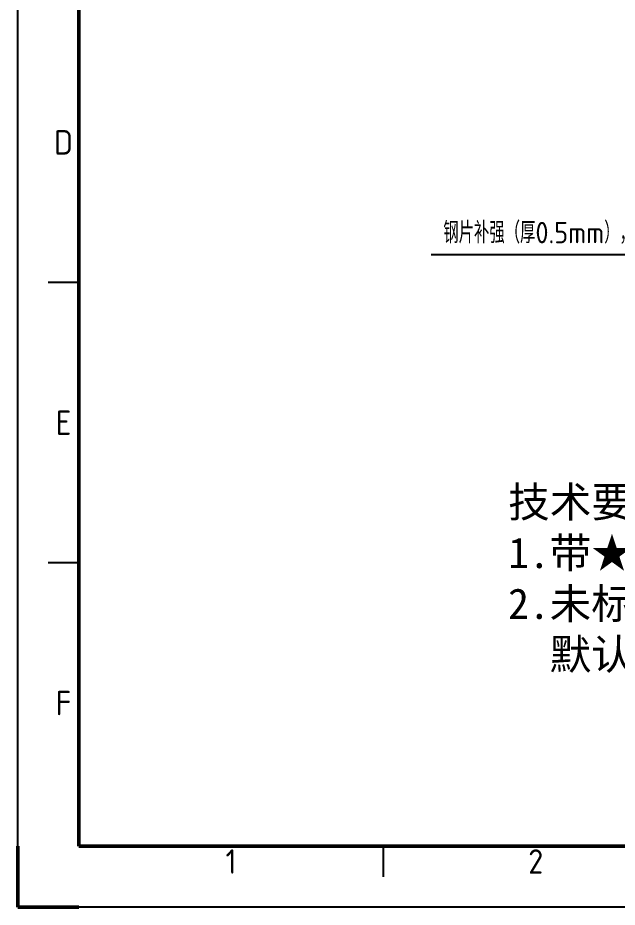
# Model space of a CAD drawing. Header units: millimetres. Extents: x 0 to 210, y 0 to 148.
# Drawn here: x 0 to 49.2, y 0 to 73 of the extents above; entities that cross this region are included whole.
import ezdxf
from ezdxf.enums import TextEntityAlignment as Align

# ---------------------------------------------------------------- set-up
doc = ezdxf.new("R2010")
doc.units = ezdxf.units.MM
doc.header["$LTSCALE"] = 0.5
for name, color, linetype, lineweight in [('AM_0', 7, 'Continuous', 50), ('AM_5', 3, 'Continuous', 25), ('AM_6', 2, 'Continuous', 35), ('AM_BOR', 7, 'Continuous', 50)]:
    doc.layers.add(name, color=color, linetype=linetype, lineweight=lineweight)
doc.styles.add('ACGBTS', font='isocp.shx', dxfattribs={"bigfont": 'gbcbig.shx'})
doc.styles.get("Standard").update_dxf_attribs({"font": 'ISOCP.SHX', "bigfont": 'gbcbig.shx'})

# ---------------------------------------------------------------- blocks, each defined once
blk = doc.blocks.new('GB_A3')
for p, q in [((10, 287), (10, 10)), ((10, 10), (410, 10))]:
    blk.add_line(p, q)
at = {"layer": 'AM_BOR', "color": 1, "lineweight": 25}
for p, q in [((0, 0), (0, 297)), ((10, 102.5), (5, 102.5)), ((10, 56.5), (5, 56.5)), ((60, 5), (60, 10)), ((420, 0), (0, 0))]:
    blk.add_line(p, q, dxfattribs=at)
at = {"layer": 'AM_BOR'}
for q in [(0, 10), (10, 0)]:
    blk.add_line((0, 0), q, dxfattribs=at)
at = {"layer": 'AM_BOR', "color": 1, "lineweight": 25, "style": 'ACGBTS'}
for s, p in [('D', (7.5, 125.5)), ('E', (7.5, 79.5)), ('F', (7.5, 33.5)), ('1', (35, 7.5)), ('2', (85, 7.5))]:
    blk.add_text(s, height=4, dxfattribs=at).set_placement(p, align=Align.MIDDLE)
blk = doc.blocks.new('*S7148')
at = {"layer": 'AM_5'}
for p, q in [((67.534, 53.537), (77.686, 62.003)), ((33.918, 53.537), (67.534, 53.537))]:
    blk.add_line(p, q, dxfattribs=at)
at = {"layer": 'AM_5', "linetype": 'Continuous'}
blk.add_trace([(77.873, 61.779), (77.499, 62.227), (79.03, 63.123)], dxfattribs=at)
at = {"layer": 'AM_5', "color": 2, "insert": (65.784, 54.412), "char_height": 1.75, "attachment_point": 9}
blk.add_mtext('钢片补强（厚0.5mm），表面贴1mm厚3m泡棉胶', dxfattribs=at)

msp = doc.modelspace()

# ---------------------------------------------------------------- block references
at = {"layer": 'AM_0', "lineweight": 0, "xscale": 0.5, "yscale": 0.5, "zscale": 0.5}
msp.add_blockref('GB_A3', (0, 0), dxfattribs=at)
at = {"layer": 'AM_5'}
msp.add_blockref('*S7148', (0, 0), dxfattribs=at)

# ---------------------------------------------------------------- texts
at = {"layer": 'AM_6', "color": 7, "lineweight": 50, "insert": (40.241, 34.491), "char_height": 2.5, "attachment_point": 1}
msp.add_mtext_dynamic_manual_height_columns('{\\fSimSun|b0|i0|c134|p2;\\C2;技术要求：\\P1.带★为关键尺寸;\\P2.未标注尺寸请按照图纸实际尺寸测量；\\P  默认公差±0.1mm}', width=85.20866, gutter_width=12.5, heights=[0], dxfattribs=at)

doc.saveas('drawing.dxf')
